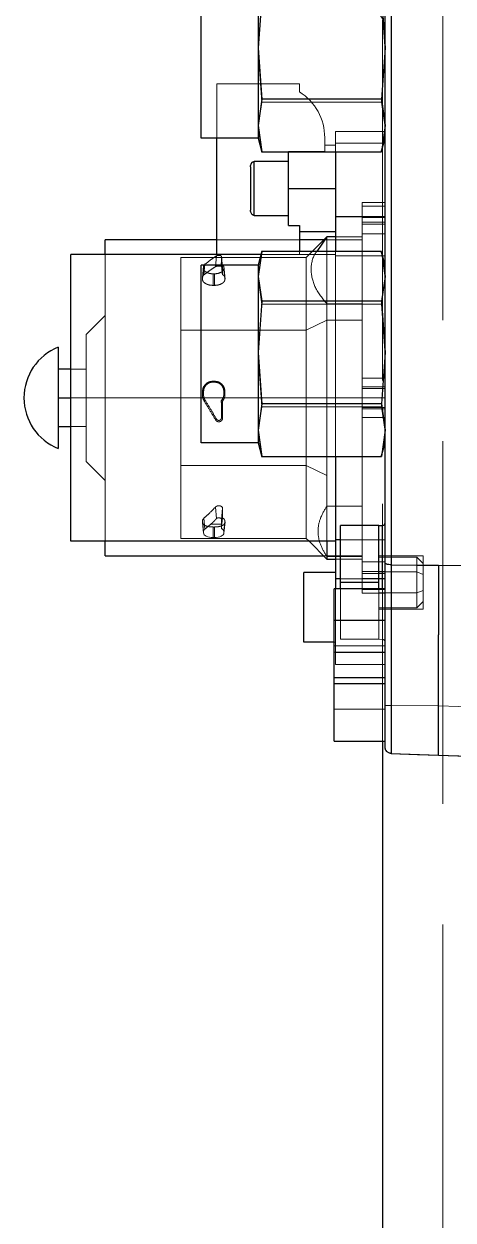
# Model space of a CAD drawing. Header units: millimetres. Extents: x 126 to 938, y 244 to 707.
# Drawn here: x 702.841 to 704.532, y 555.975 to 560.688 of the extents above; entities that cross this region are included whole.
import ezdxf

# ---------------------------------------------------------------- set-up
doc = ezdxf.new("R2010")
doc.units = ezdxf.units.MM
doc.linetypes.add('HIDDEN', pattern=[1.905, 1.27, -0.635])

msp = doc.modelspace()

# ---------------------------------------------------------------- linework, layer by layer
at = {"color": 7, "linetype": 'HIDDEN', "lineweight": 18}
for p, q in [((704.2537, 538.3273), (704.2537, 584.0473)), ((704.4918, 583.8091), (704.4918, 538.5654)), ((704.4918, 538.5654), (704.4918, 583.8091)), ((704.2537, 564.5123), (704.2537, 557.8623)), ((704.2637, 561.1873), (704.2637, 558.0025)), ((704.2878, 558.0018), (704.2878, 561.1873)), ((703.5387, 560.9373), (703.5387, 560.2373)), ((704.2637, 560.8931), (704.2637, 560.5929)), ((703.7637, 560.5816), (703.7637, 560.8875)), ((704.2637, 560.5816), (704.2637, 560.8875)), ((704.2637, 560.8392), (704.2637, 560.6636)), ((704.2637, 560.6636), (704.2637, 560.8392)), ((703.7637, 560.5816), (703.7782, 560.7836)), ((704.2637, 560.5816), (704.2492, 560.7836)), ((703.7637, 560.2814), (703.7637, 560.5816)), ((703.7782, 560.3796), (703.7637, 560.5816)), ((704.2492, 560.3796), (704.2637, 560.5816)), ((704.2637, 560.5929), (704.2637, 560.287)), ((704.2637, 560.2814), (704.2637, 560.5816)), ((703.6012, 560.2373), (703.6012, 560.4518)), ((703.9262, 560.4518), (703.6012, 560.4518)), ((703.6012, 560.4518), (703.6012, 559.7794)), ((703.9262, 560.4518), (703.6012, 560.4518)), ((703.9262, 560.4518), (703.9262, 560.4196)), ((703.9262, 560.4196), (703.9262, 560.4518)), ((703.7637, 560.2814), (703.7782, 560.3796)), ((704.2492, 560.3796), (703.7782, 560.3796)), ((704.2637, 560.2814), (704.2492, 560.3796)), ((703.7782, 560.1832), (703.7637, 560.2814)), ((703.7637, 560.2373), (703.7637, 560.2814)), ((704.2492, 560.1832), (704.2637, 560.2814)), ((704.2637, 560.287), (704.2637, 560.2373)), ((704.0262, 560.2394), (704.0262, 560.1851)), ((704.0262, 560.2394), (704.0262, 560.1851)), ((704.2637, 560.2643), (704.0687, 560.2643)), ((704.0687, 560.2643), (704.0687, 560.2176)), ((704.2637, 560.2643), (704.0687, 560.2643)), ((704.0687, 560.2176), (704.0687, 560.2643)), ((704.2637, 560.2643), (704.2637, 560.2176)), ((704.2637, 560.2176), (704.2637, 560.2643)), ((704.0262, 560.1851), (703.8837, 560.1851)), ((703.8837, 560.1851), (704.0262, 560.1851)), ((703.8837, 560.1851), (703.8837, 560.0393)), ((703.8837, 560.1832), (703.8837, 560.1851)), ((703.8837, 560.1851), (703.8837, 560.1454)), ((703.8837, 560.1454), (703.8837, 560.1851)), ((704.0262, 560.2094), (704.0262, 560.1851)), ((704.0687, 560.2094), (704.0262, 560.2094)), ((704.2637, 560.2176), (704.0687, 560.2176)), ((704.0687, 560.2176), (704.0687, 560.1832)), ((704.2637, 560.2176), (704.0687, 560.2176)), ((704.0687, 559.9273), (704.0687, 560.2176)), ((704.0687, 560.2068), (704.0687, 560.0393)), ((704.2637, 560.2176), (704.2637, 559.9273)), ((704.2637, 559.9273), (704.2637, 560.2176)), ((703.7487, 560.1454), (703.7487, 559.9333)), ((703.7487, 560.1454), (703.8837, 560.1454)), ((703.8837, 559.9333), (703.8837, 560.1454)), ((703.8837, 560.1454), (703.8837, 559.9333)), ((703.7337, 559.9536), (703.7337, 560.1251)), ((703.7337, 559.9536), (703.7337, 560.1251)), ((703.7337, 560.1251), (703.7337, 559.9536)), ((703.8837, 560.0393), (704.0687, 560.0393)), ((703.8837, 560.0393), (703.8837, 559.8936)), ((704.0687, 559.8719), (704.0687, 560.0393)), ((704.2637, 559.9841), (704.1737, 559.9841)), ((704.1737, 559.9254), (704.1737, 559.9841)), ((704.1737, 559.9841), (704.1737, 559.9693)), ((704.2637, 559.9693), (704.1737, 559.9693)), ((704.1737, 559.9693), (704.1737, 559.9063)), ((704.2637, 559.9254), (704.2637, 559.9841)), ((704.2637, 559.9693), (704.2637, 559.9841)), ((704.2637, 559.9693), (704.2637, 559.9063)), ((703.8837, 559.9333), (703.7487, 559.9333)), ((703.8837, 559.9333), (703.8837, 559.8936)), ((703.8837, 559.8936), (703.8837, 559.9333)), ((704.2637, 559.9273), (704.0687, 559.9273)), ((704.0687, 559.7741), (704.0687, 559.9273)), ((704.2637, 559.9254), (704.1737, 559.9254)), ((704.1737, 559.2922), (704.1737, 559.9254)), ((704.2637, 559.9063), (704.1737, 559.9063)), ((704.1737, 559.9063), (704.1737, 559.2582)), ((704.2637, 559.9273), (704.2637, 559.7741)), ((704.2637, 559.7741), (704.2637, 559.9273)), ((704.2637, 559.9254), (704.2637, 559.2922)), ((704.2637, 559.2582), (704.2637, 559.9063)), ((703.9262, 559.8936), (703.8837, 559.8936)), ((703.9262, 559.8693), (703.9262, 559.8936)), ((703.9262, 559.7794), (703.9262, 559.8936)), ((704.2637, 559.8981), (704.1737, 559.8981)), ((704.1737, 559.8605), (704.1737, 559.8981)), ((704.2637, 559.8981), (704.1737, 559.8981)), ((704.1737, 559.8981), (704.1737, 559.8605)), ((704.2637, 559.8605), (704.1737, 559.8605)), ((704.1737, 559.2519), (704.1737, 559.8605)), ((704.2637, 559.8605), (704.1737, 559.8605)), ((704.1737, 559.8605), (704.1737, 559.2519)), ((704.2637, 559.8605), (704.2637, 559.8981)), ((704.2637, 559.8981), (704.2637, 559.8605)), ((704.2637, 559.2519), (704.2637, 559.8605)), ((704.2637, 559.8605), (704.2637, 559.2519)), ((703.1612, 559.8368), (703.1612, 559.2143)), ((703.9262, 559.8368), (703.6012, 559.8368)), ((704.1737, 559.8368), (704.0217, 559.8368)), ((704.0342, 559.5207), (704.0342, 559.8494)), ((704.1737, 559.8494), (704.0687, 559.8494)), ((704.1737, 559.8482), (704.0687, 559.8482)), ((704.1737, 559.5851), (704.1737, 559.8482)), ((704.1737, 559.5207), (704.1737, 559.8482)), ((704.1737, 559.8368), (704.1737, 559.2143)), ((704.0687, 559.7794), (703.0262, 559.7794)), ((703.0262, 559.7794), (703.0262, 558.6493)), ((703.1612, 559.2143), (703.1612, 559.7794)), ((703.4587, 558.9473), (703.4587, 559.7678)), ((703.9527, 559.7678), (703.4587, 559.7678)), ((703.5958, 559.7312), (703.5996, 559.7737)), ((703.9262, 559.7794), (703.6012, 559.7794)), ((703.6012, 559.7794), (703.9262, 559.7794)), ((703.624, 559.7262), (703.6192, 559.7729)), ((703.6237, 559.7283), (703.6193, 559.7716)), ((703.7637, 559.6875), (703.7782, 559.7913)), ((704.0687, 559.7794), (703.775, 559.7794)), ((703.9262, 559.7913), (703.9262, 559.7794)), ((703.9762, 559.7913), (703.9527, 559.7678)), ((703.9527, 558.9473), (703.9527, 559.7678)), ((704.0687, 559.7913), (704.0687, 559.7741)), ((704.0687, 559.7794), (704.0687, 558.6493)), ((704.0687, 558.6493), (704.0687, 559.7794)), ((704.2637, 559.7741), (704.0687, 559.7741)), ((704.0687, 559.7741), (704.0687, 558.9832)), ((704.2637, 559.7741), (704.0687, 559.7741)), ((704.0687, 558.6546), (704.0687, 559.7741)), ((704.2637, 559.6875), (704.2492, 559.7913)), ((704.2637, 559.7741), (704.2637, 558.6546)), ((704.2637, 558.6546), (704.2637, 559.7741)), ((703.5387, 559.7373), (703.5387, 559.0373)), ((703.5491, 559.7348), (703.5442, 559.6873)), ((703.5443, 559.688), (703.5487, 559.7308)), ((703.5443, 559.6815), (703.5487, 559.7243)), ((703.5504, 559.6989), (703.5541, 559.7406)), ((703.6337, 559.6817), (703.6283, 559.7335)), ((703.6331, 559.6867), (703.6287, 559.7295)), ((703.6331, 559.6815), (703.6287, 559.7243)), ((703.7637, 559.6875), (703.7637, 559.7373)), ((704.2637, 559.6875), (704.2637, 559.7372)), ((703.5862, 559.6575), (703.5862, 559.7031)), ((703.5912, 559.7031), (703.5862, 559.7031)), ((703.5912, 559.6575), (703.5912, 559.7031)), ((703.7637, 559.3816), (703.7637, 559.6875)), ((703.7782, 559.5837), (703.7637, 559.6875)), ((704.2492, 559.5837), (704.2637, 559.6875)), ((704.2637, 559.6931), (704.2637, 559.3929)), ((704.2637, 559.3816), (704.2637, 559.6875)), ((703.5862, 559.6575), (703.5912, 559.6575)), ((703.7637, 559.3816), (703.7782, 559.5837)), ((704.2492, 559.5837), (703.7782, 559.5837)), ((704.0342, 559.5851), (704.0342, 558.908)), ((704.1737, 559.5851), (704.0342, 559.5851)), ((704.1737, 559.5851), (704.1737, 558.5794)), ((704.2637, 559.3816), (704.2492, 559.5837)), ((703.1612, 559.5393), (703.0862, 559.4643)), ((703.1612, 559.537), (703.1612, 559.2143)), ((703.4587, 559.4814), (703.9527, 559.4814)), ((703.4587, 559.4814), (703.4587, 558.6608)), ((703.9527, 559.4814), (704.0342, 559.5207)), ((703.9527, 559.4814), (703.9527, 558.6608)), ((704.0342, 558.7877), (704.0342, 559.5207)), ((704.0342, 559.5207), (704.1737, 559.5207)), ((704.1737, 558.7877), (704.1737, 559.5207)), ((703.0862, 559.4643), (703.0862, 559.2143)), ((702.9762, 559.2143), (702.9762, 559.4144)), ((703.7637, 559.0814), (703.7637, 559.3816)), ((703.7782, 559.1796), (703.7637, 559.3816)), ((704.2492, 559.1796), (704.2637, 559.3816)), ((704.2637, 559.3929), (704.2637, 559.087)), ((704.2637, 559.0814), (704.2637, 559.3816)), ((702.9762, 559.3269), (702.9762, 559.2143)), ((703.0862, 559.3269), (703.0262, 559.3269)), ((703.0862, 559.3269), (703.0862, 559.2143)), ((704.2637, 559.2922), (704.1737, 559.2922)), ((704.1737, 559.1705), (704.1737, 559.2922)), ((704.2637, 559.1705), (704.2637, 559.2922)), ((703.5443, 559.238), (703.5487, 559.239)), ((703.5862, 559.28), (703.5862, 559.2766)), ((703.5862, 559.28), (703.5912, 559.28)), ((703.5912, 559.2766), (703.5862, 559.2766)), ((703.5912, 559.28), (703.5912, 559.2766)), ((703.6331, 559.238), (703.6287, 559.239)), ((704.2637, 559.2582), (704.1737, 559.2582)), ((704.1737, 559.2582), (704.1737, 559.2143)), ((704.2637, 559.2519), (704.1737, 559.2519)), ((704.1737, 559.1768), (704.1737, 559.2519)), ((704.2637, 559.2519), (704.1737, 559.2519)), ((704.1737, 559.2519), (704.1737, 559.1768)), ((704.2637, 559.2582), (704.2637, 559.2143)), ((704.2637, 559.1768), (704.2637, 559.2519)), ((704.2637, 559.2519), (704.2637, 559.1768)), ((702.9762, 559.0144), (702.9762, 559.2143)), ((702.9762, 559.2143), (703.0862, 559.2143)), ((702.9762, 559.1018), (702.9762, 559.2143)), ((703.0262, 559.2143), (703.0862, 559.2143)), ((703.0862, 559.2143), (703.1612, 559.2143)), ((703.0862, 559.2143), (703.1612, 559.2143)), ((703.0862, 558.9643), (703.0862, 559.2143)), ((703.0862, 559.1018), (703.0862, 559.2143)), ((703.1612, 559.2143), (704.1737, 559.2143)), ((703.1612, 559.2143), (704.1737, 559.2143)), ((703.1612, 559.2143), (703.1612, 558.5918)), ((703.1612, 558.6493), (703.1612, 559.2143)), ((703.1612, 558.8917), (703.1612, 559.2143)), ((703.5443, 559.2255), (703.5487, 559.2265)), ((703.5504, 559.2037), (703.5541, 559.207)), ((703.6331, 559.228), (703.6287, 559.229)), ((704.1737, 559.2143), (704.1737, 559.1365)), ((704.2637, 559.2143), (704.1737, 559.2143)), ((704.1737, 558.5918), (704.1737, 559.2143)), ((704.2637, 559.2143), (704.2637, 559.1365)), ((703.7637, 559.0814), (703.7782, 559.1796)), ((704.2492, 559.1796), (703.7782, 559.1796)), ((704.2637, 559.1768), (704.1737, 559.1768)), ((704.1737, 558.5682), (704.1737, 559.1768)), ((704.1737, 559.1768), (704.1737, 558.5682)), ((704.2637, 559.1768), (704.1737, 559.1768)), ((704.2637, 559.1705), (704.1737, 559.1705)), ((704.1737, 558.5224), (704.1737, 559.1705)), ((704.2637, 559.0814), (704.2492, 559.1796)), ((704.2637, 558.5682), (704.2637, 559.1768)), ((704.2637, 559.1768), (704.2637, 558.5682)), ((704.2637, 559.1705), (704.2637, 558.5224)), ((703.0262, 559.1018), (703.0862, 559.1018)), ((703.5958, 559.1275), (703.5996, 559.1308)), ((703.6237, 559.1353), (703.6193, 559.1364)), ((704.1737, 559.1365), (704.1737, 558.5033)), ((704.2637, 559.1365), (704.1737, 559.1365)), ((704.2637, 558.5033), (704.2637, 559.1365)), ((703.7782, 558.9832), (703.7637, 559.0814)), ((703.7637, 559.0373), (703.7637, 559.0814)), ((704.2492, 558.9832), (704.2637, 559.0814)), ((704.2637, 559.087), (704.2637, 559.0373)), ((703.0862, 558.9643), (703.1612, 558.8893)), ((703.4587, 558.9473), (703.9527, 558.9473)), ((703.9527, 558.9473), (704.0342, 558.908)), ((704.0342, 558.908), (704.0342, 558.6493)), ((703.5958, 558.7844), (703.5996, 558.7385)), ((703.6237, 558.7794), (703.6193, 558.7351)), ((704.1737, 558.7877), (704.0342, 558.7877)), ((704.1737, 558.7877), (704.1737, 558.5888)), ((703.544, 558.7264), (703.5485, 558.6814)), ((703.5443, 558.7295), (703.5485, 558.6883)), ((703.5443, 558.7236), (703.5485, 558.6822)), ((703.5504, 558.7404), (703.5539, 558.6977)), ((703.6289, 558.6814), (703.6334, 558.7264)), ((703.6331, 558.7283), (703.629, 558.6871)), ((703.6331, 558.7236), (703.629, 558.6822)), ((704.2637, 558.7219), (704.2637, 558.2526)), ((704.2637, 558.2526), (704.2637, 558.7219)), ((703.5485, 558.6883), (703.5485, 558.6822)), ((703.5777, 558.7166), (703.5539, 558.6977)), ((703.5777, 558.7166), (703.619, 558.7166)), ((703.5862, 558.7056), (703.5912, 558.7056)), ((703.5862, 558.7056), (703.5862, 558.664)), ((703.5912, 558.7056), (703.5912, 558.664)), ((703.619, 558.6994), (703.619, 558.7166)), ((703.629, 558.6822), (703.629, 558.6871)), ((704.0887, 558.7114), (704.0887, 558.4873)), ((704.2387, 558.7114), (704.2387, 558.4873)), ((704.2541, 558.7119), (704.2541, 558.2626)), ((704.0687, 558.6493), (703.0262, 558.6493)), ((703.4587, 558.6608), (703.9527, 558.6608)), ((703.5862, 558.664), (703.5912, 558.664)), ((703.9527, 558.6608), (703.9642, 558.6493)), ((704.0687, 558.5014), (704.0687, 558.6546)), ((704.2637, 558.6546), (704.0687, 558.6546)), ((704.2637, 558.6546), (704.0887, 558.6546)), ((704.2637, 558.6546), (704.2637, 558.5014)), ((704.2637, 558.5014), (704.2637, 558.6546)), ((704.0217, 558.5918), (704.1737, 558.5918)), ((704.1737, 558.5888), (704.0342, 558.5888)), ((704.0342, 558.5793), (704.0342, 558.5888)), ((704.0687, 558.5793), (704.1737, 558.5793)), ((704.4137, 558.5923), (704.2387, 558.5923)), ((704.2387, 558.5923), (704.2387, 558.3823)), ((704.2387, 558.3823), (704.2387, 558.5923)), ((704.3887, 558.5873), (704.2387, 558.5873)), ((704.2387, 558.4456), (704.2387, 558.5872)), ((704.3887, 558.4456), (704.3887, 558.5873)), ((704.4137, 558.5623), (704.3887, 558.5873)), ((704.4137, 558.3823), (704.4137, 558.5923)), ((704.4137, 558.5923), (704.4137, 558.3823)), ((704.2637, 558.5682), (704.1737, 558.5682)), ((704.1737, 558.5306), (704.1737, 558.5682)), ((704.1737, 558.5682), (704.1737, 558.5306)), ((704.2637, 558.5682), (704.1737, 558.5682)), ((704.2637, 558.5306), (704.2637, 558.5682)), ((704.2637, 558.5682), (704.2637, 558.5306)), ((704.4137, 558.456), (704.4137, 558.5622)), ((703.9437, 558.5268), (703.9437, 558.2519)), ((704.0687, 558.2519), (704.0687, 558.5268)), ((704.0687, 558.5268), (704.0687, 558.2519)), ((704.0687, 558.2111), (704.0687, 558.5014)), ((704.2637, 558.5014), (704.0687, 558.5014)), ((704.2637, 558.5014), (704.0887, 558.5014)), ((704.2387, 558.4873), (704.0887, 558.4873)), ((704.0887, 558.4873), (704.0887, 558.2631)), ((704.2637, 558.5306), (704.1737, 558.5306)), ((704.2637, 558.5306), (704.1737, 558.5306)), ((704.2637, 558.5224), (704.1737, 558.5224)), ((704.1737, 558.4594), (704.1737, 558.5224)), ((704.1737, 558.5033), (704.1737, 558.4446)), ((704.2637, 558.5033), (704.1737, 558.5033)), ((704.3887, 558.5289), (704.2387, 558.5289)), ((704.2387, 558.5289), (704.2387, 558.3873)), ((704.2387, 558.4873), (704.2387, 558.2631)), ((704.2637, 558.4594), (704.2637, 558.5224)), ((704.2637, 558.5033), (704.2637, 558.4446)), ((704.2637, 558.5014), (704.2637, 558.2111)), ((704.2637, 558.2111), (704.2637, 558.5014)), ((704.3887, 558.5289), (704.3887, 558.3873)), ((704.4137, 558.5185), (704.3887, 558.5289)), ((704.4137, 558.5185), (704.4137, 558.4123)), ((704.0637, 558.4623), (704.0637, 558.2373)), ((704.0687, 558.4623), (704.0687, 558.2111)), ((704.2637, 558.4594), (704.1737, 558.4594)), ((704.1737, 558.4446), (704.1737, 558.4594)), ((704.2637, 558.4446), (704.1737, 558.4446)), ((704.2387, 558.2631), (704.2387, 558.4623)), ((704.3887, 558.4456), (704.2387, 558.4456)), ((704.2541, 558.2626), (704.2541, 558.4623)), ((704.2637, 558.2373), (704.2637, 558.4611)), ((704.2637, 558.4594), (704.2637, 558.4446)), ((704.4137, 558.456), (704.3887, 558.4456)), ((704.3887, 558.3873), (704.4137, 558.4123)), ((704.2387, 558.3873), (704.3887, 558.3873)), ((704.4137, 558.3823), (704.2387, 558.3823)), ((704.2637, 558.3372), (704.2637, 558.1134)), ((704.0687, 558.2519), (704.0637, 558.2519)), ((704.0887, 558.2631), (704.2387, 558.2631)), ((704.2387, 558.2631), (704.2541, 558.2626)), ((704.2637, 558.2373), (704.0637, 558.2373)), ((704.0637, 558.2373), (704.0637, 558.1123)), ((704.2637, 558.2123), (704.0637, 558.2123)), ((704.2637, 558.2123), (704.0637, 558.2123)), ((704.0637, 557.9873), (704.0637, 558.2111)), ((704.0637, 557.9873), (704.0637, 558.2111)), ((704.2637, 558.2111), (704.0687, 558.2111)), ((704.0687, 558.2111), (704.0687, 558.1644)), ((704.2637, 558.2111), (704.0687, 558.2111)), ((704.0687, 558.1644), (704.0687, 558.2111)), ((704.2637, 558.2111), (704.2637, 558.1644)), ((704.2637, 558.1644), (704.2637, 558.2111)), ((704.2637, 557.9873), (704.2637, 558.2111)), ((704.2637, 557.9873), (704.2637, 558.2111)), ((704.0687, 558.1644), (704.2637, 558.1644)), ((704.2637, 558.1644), (704.0687, 558.1644)), ((704.2637, 558.0872), (704.0637, 558.0872)), ((704.0637, 558.0872), (704.0637, 557.8634)), ((704.2637, 558.0872), (704.2637, 557.8634)), ((704.2637, 558.0872), (704.2637, 557.8634)), ((704.2637, 557.9873), (704.0637, 557.9873)), ((704.0637, 557.9873), (704.0637, 557.8623)), ((704.2637, 557.9873), (704.0637, 557.9873)), ((704.2637, 558.0025), (704.2637, 557.8385)), ((704.2878, 557.8135), (704.2878, 558.0018)), ((704.2878, 558.0018), (704.4737, 558.0017)), ((707.1627, 557.9078), (704.4737, 558.0017)), ((704.4737, 558.0017), (704.4737, 557.807)), ((704.4737, 557.807), (704.4737, 558.0017)), ((704.0637, 557.8623), (704.2637, 557.8623)), ((704.2878, 557.8135), (704.4737, 557.807)), ((704.4737, 557.807), (707.151, 557.7135))]:
    msp.add_line(p, q, dxfattribs=at)
at = {"color": 7, "linetype": 'Continuous', "lineweight": 25}
for p, q in [((704.2637, 558.5641), (704.2637, 561.1873)), ((704.2878, 561.1873), (704.2878, 558.5567)), ((703.5387, 560.2373), (703.5387, 560.9373)), ((703.7637, 560.8931), (703.7637, 560.5929)), ((703.7782, 560.7949), (703.7637, 560.5929)), ((704.2492, 560.7949), (704.2637, 560.5929)), ((703.7637, 560.5929), (703.7782, 560.3909)), ((703.7637, 560.5929), (703.7637, 560.287)), ((704.2637, 560.5929), (704.2492, 560.3909)), ((703.7782, 560.3909), (703.7637, 560.287)), ((704.2492, 560.3909), (703.7782, 560.3909)), ((704.2492, 560.3909), (704.2637, 560.287)), ((703.7637, 560.287), (703.7782, 560.1832)), ((703.7637, 560.287), (703.7637, 560.2373)), ((704.2637, 560.287), (704.2492, 560.1832)), ((703.7637, 560.2373), (703.5387, 560.2373)), ((703.6012, 559.7794), (703.6012, 560.2373)), ((703.7637, 560.2373), (703.7784, 560.1823)), ((704.2489, 560.1819), (704.2637, 560.2373)), ((703.7782, 560.1832), (704.2492, 560.1832)), ((703.8837, 560.0393), (703.8837, 560.1832)), ((704.0687, 560.1832), (704.0687, 559.9273)), ((703.7487, 559.9333), (703.7487, 560.1454)), ((703.8837, 560.1454), (703.7487, 560.1454)), ((703.7337, 560.1251), (703.7337, 559.9536)), ((703.8837, 560.0393), (704.0687, 560.0393)), ((703.8837, 559.8936), (703.8837, 560.0393)), ((703.7487, 559.9333), (703.8837, 559.9333)), ((704.2637, 559.9273), (704.0687, 559.9273)), ((704.0687, 559.9273), (704.0687, 559.7913)), ((703.8837, 559.8936), (703.9262, 559.8936)), ((703.9262, 559.8936), (703.9262, 559.7913)), ((703.9262, 559.8693), (704.0687, 559.8693)), ((703.6012, 559.8368), (703.1612, 559.8368)), ((703.1612, 559.7794), (703.1612, 559.8368)), ((704.0217, 559.8368), (703.9262, 559.8368)), ((704.0342, 559.8494), (703.9762, 559.7913)), ((704.0342, 559.8482), (703.9946, 559.7913)), ((704.0687, 559.8494), (704.0342, 559.8494)), ((704.0342, 559.8494), (704.0342, 559.8482)), ((704.0687, 559.8482), (704.0342, 559.8482)), ((703.775, 559.7794), (703.0262, 559.7794)), ((703.0262, 558.6493), (703.0262, 559.7794)), ((703.7784, 559.7923), (703.7637, 559.7373)), ((703.7782, 559.7913), (703.7637, 559.6931)), ((704.2492, 559.7913), (703.7782, 559.7913)), ((704.2637, 559.7373), (704.2489, 559.7927)), ((704.2492, 559.7913), (704.2637, 559.6931)), ((703.5387, 559.0373), (703.5387, 559.7373)), ((703.7637, 559.7373), (703.5387, 559.7373)), ((703.7637, 559.7373), (703.7637, 559.6931)), ((703.7637, 559.6931), (703.7782, 559.595)), ((703.7637, 559.6931), (703.7637, 559.3929)), ((704.2637, 559.6931), (704.2492, 559.595)), ((703.7782, 559.595), (703.7637, 559.3929)), ((704.2492, 559.595), (703.7782, 559.595)), ((704.2492, 559.595), (704.2637, 559.3929)), ((702.9762, 559.4144), (702.9762, 559.2143)), ((703.7637, 559.3929), (703.7782, 559.1909)), ((703.7637, 559.3929), (703.7637, 559.087)), ((704.2637, 559.3929), (704.2492, 559.1909)), ((703.0262, 559.3269), (702.9762, 559.3269)), ((702.9762, 559.2143), (702.9762, 559.0144)), ((702.9762, 559.2143), (703.0262, 559.2143)), ((703.7782, 559.1909), (703.7637, 559.087)), ((704.2492, 559.1909), (703.7782, 559.1909)), ((704.2492, 559.1909), (704.2637, 559.087)), ((702.9762, 559.1018), (703.0262, 559.1018)), ((703.7637, 559.087), (703.7782, 558.9832)), ((703.7637, 559.087), (703.7637, 559.0373)), ((704.2637, 559.087), (704.2492, 558.9832)), ((703.7637, 559.0373), (703.5387, 559.0373)), ((703.7637, 559.0373), (703.7784, 558.9823)), ((704.2489, 558.9818), (704.2637, 559.0373)), ((703.7782, 558.9832), (704.2492, 558.9832)), ((704.0687, 558.9832), (704.0687, 558.6546)), ((704.2387, 558.7114), (704.0887, 558.7114)), ((704.0887, 558.4873), (704.0887, 558.7114)), ((704.2387, 558.7114), (704.2541, 558.7119)), ((704.2387, 558.4873), (704.2387, 558.7114)), ((704.2541, 558.4623), (704.2541, 558.7119)), ((704.0687, 558.6493), (703.0262, 558.6493)), ((703.1612, 558.5918), (703.1612, 558.6493)), ((703.9642, 558.6493), (704.0342, 558.5793)), ((704.0342, 558.6493), (704.0342, 558.5793)), ((704.0687, 558.6546), (704.0687, 558.5014)), ((704.0887, 558.6546), (704.0687, 558.6546)), ((703.1612, 558.5918), (704.0217, 558.5918)), ((704.0342, 558.5793), (704.0687, 558.5793)), ((704.2637, 557.8385), (704.2637, 558.5641)), ((704.2878, 558.5567), (704.2878, 557.8135)), ((704.4737, 558.5548), (704.4737, 558.2802)), ((703.9437, 558.2519), (703.9437, 558.5268)), ((704.0687, 558.5268), (703.9437, 558.5268)), ((704.0687, 558.5014), (704.0687, 558.4623)), ((704.0887, 558.5014), (704.0687, 558.5014)), ((704.0887, 558.4623), (704.0887, 558.4873)), ((704.2387, 558.4873), (704.0887, 558.4873)), ((704.2387, 558.4623), (704.2387, 558.4873)), ((704.2637, 558.4623), (704.0637, 558.4623)), ((704.0637, 558.3372), (704.0637, 558.4623)), ((704.2637, 558.3372), (704.0637, 558.3372)), ((704.0637, 558.1123), (704.0637, 558.3372)), ((704.0637, 558.2519), (703.9437, 558.2519)), ((704.4737, 558.1566), (704.4737, 558.2802)), ((704.4737, 557.807), (704.4737, 558.1566)), ((704.0637, 558.1123), (704.2637, 558.1123)), ((704.0637, 558.0872), (704.0637, 558.1123)), ((704.0637, 557.8623), (704.0637, 558.0872)), ((704.2637, 558.0872), (704.0637, 558.0872)), ((704.0637, 557.8623), (704.2637, 557.8623)), ((704.2537, 557.8623), (704.2537, 538.3273))]:
    msp.add_line(p, q, dxfattribs=at)
at = {"color": 7, "linetype": 'HIDDEN', "lineweight": 18, "flags": 128}
for points in [[(703.6231, 558.7419), (703.6208, 558.7181), (703.619, 558.6994)], [(703.5485, 558.6822), (703.5492, 558.6787), (703.5513, 558.6753), (703.5548, 558.6721), (703.5595, 558.6693), (703.5652, 558.6671), (703.5718, 558.6654), (703.5788, 558.6644), (703.5862, 558.664)], [(703.5912, 558.664), (703.5986, 558.6644), (703.6057, 558.6654), (703.6122, 558.6671), (703.6179, 558.6693), (703.6226, 558.6721), (703.6261, 558.6753), (703.6282, 558.6787), (703.629, 558.6822)]]:
    msp.add_lwpolyline(points, dxfattribs=at)
at = {"color": 7, "linetype": 'Continuous', "lineweight": 25, "flags": 128}
for points in [[(704.2878, 558.5567), (704.3919, 558.5556), (704.4737, 558.5548)], [(704.4737, 558.5548), (705.5567, 558.5437), (706.4076, 558.535)], [(704.2878, 557.8135), (704.3919, 557.8099), (704.4737, 557.807)], [(704.4737, 557.807), (705.922, 557.7564), (707.0599, 557.7167)]]:
    msp.add_lwpolyline(points, dxfattribs=at)
at = {"color": 7, "linetype": 'HIDDEN', "lineweight": 18}
for centre, radius, start, end in [((704.1637, 560.6636), 0.1, 0.0044, 87.9967), ((704.1637, 560.6636), 0.1, 0.0044, 87.9967), ((703.8137, 560.2393), 0.2125, 0.0024, 58.0336), ((703.8137, 560.2393), 0.2125, 0.0024, 58.0336), ((703.5609, 558.6873), 0.0125, 123.9805, 175.7899), ((703.6136, 558.6848), 0.0156, 8.268, 69.7195), ((704.2537, 558.2526), 0.01, 359.9823, 88.0191), ((704.2819, 558.2295), 0.2277, 265.4199, 271.4948), ((704.2887, 557.8385), 0.025, 179.9892, 268.0014)]:
    msp.add_arc(centre, radius, start, end, dxfattribs=at)
at = {"color": 7, "linetype": 'Continuous', "lineweight": 25}
for centre, radius, start, end in [((703.0569, 559.2144), 0.2156, 111.962, 248.038), ((704.2537, 558.7219), 0.01, 271.9809, 0.0177)]:
    msp.add_arc(centre, radius, start, end, dxfattribs=at)
for points, knots in [([(703.7337, 560.1251), (703.7339, 560.1275), (703.7342, 560.1321), (703.7365, 560.1376), (703.7393, 560.1413), (703.742, 560.1435), (703.7452, 560.1451), (703.7475, 560.1453), (703.7487, 560.1454)], [0, 0, 0, 0, 0.2578531, 0.4981869, 0.6243668, 0.7488181, 0.8751263, 1, 1, 1, 1]), ([(703.7487, 559.9333), (703.7476, 559.9334), (703.7454, 559.9335), (703.7422, 559.9349), (703.7395, 559.9372), (703.7366, 559.9409), (703.7341, 559.9465), (703.7338, 559.9512), (703.7337, 559.9536)], [0, 0, 0, 0, 0.119863, 0.237557, 0.362362, 0.501766, 0.738709, 1, 1, 1, 1]), ([(704.2878, 558.5567), (704.2848, 558.5568), (704.2803, 558.557), (704.2745, 558.5579), (704.2701, 558.5591), (704.2656, 558.5604), (704.2642, 558.5631), (704.2637, 558.5641)], [0, 0, 0, 0, 0.348764, 0.513377, 0.662667, 0.876295, 1, 1, 1, 1]), ([(704.2878, 557.8135), (704.2863, 557.8136), (704.2831, 557.8139), (704.2785, 557.8155), (704.2742, 557.8179), (704.2696, 557.8219), (704.2662, 557.827), (704.2641, 557.8329), (704.2638, 557.8366), (704.2637, 557.8385)], [0, 0, 0, 0, 0.1218028, 0.2474541, 0.3768897, 0.5101017, 0.7157986, 0.8482248, 1, 1, 1, 1])]:
    msp.add_open_spline(points, degree=3, knots=knots, dxfattribs=at)
at = {"color": 7, "linetype": 'HIDDEN', "lineweight": 18}
for points, knots in [([(703.7487, 560.1454), (703.7476, 560.1453), (703.7454, 560.1452), (703.7422, 560.1437), (703.7394, 560.1415), (703.7366, 560.1377), (703.7341, 560.1322), (703.7338, 560.1275), (703.7337, 560.1251)], [0, 0, 0, 0, 0.1198472, 0.2376386, 0.3623229, 0.5019088, 0.7386817, 1, 1, 1, 1]), ([(703.7337, 559.9536), (703.7339, 559.9512), (703.7342, 559.9466), (703.7365, 559.9411), (703.7393, 559.9374), (703.742, 559.9352), (703.7452, 559.9336), (703.7475, 559.9334), (703.7487, 559.9333)], [0, 0, 0, 0, 0.257845, 0.498172, 0.624348, 0.748795, 0.875099, 1, 1, 1, 1]), ([(703.5541, 559.7406), (703.5626, 559.7473), (703.5773, 559.7589), (703.5929, 559.7693), (703.5996, 559.7737)], [0, 0, 0, 0, 0.573995, 1, 1, 1, 1]), ([(703.5996, 559.7737), (703.6003, 559.7741), (703.6019, 559.7749), (703.6049, 559.7755), (703.6082, 559.7758), (703.6115, 559.7756), (703.6146, 559.7751), (703.617, 559.7743), (703.6189, 559.7732), (703.6192, 559.7721), (703.6193, 559.7716)], [0, 0, 0, 0, 0.112897, 0.254138, 0.412261, 0.572918, 0.720596, 0.843644, 0.934412, 1, 1, 1, 1]), ([(703.6193, 559.7716), (703.6192, 559.7664), (703.6189, 559.7567), (703.6188, 559.7469), (703.6187, 559.7424)], [0, 0, 0, 0, 0.531642, 1, 1, 1, 1]), ([(703.9946, 559.7913), (703.9928, 559.7889), (703.9774, 559.7676), (703.9673, 559.7159), (703.9861, 559.6441), (704.0175, 559.6056), (704.0342, 559.5851)], [0, 0, 0, 0, 0.040576, 0.347917, 0.653181, 1, 1, 1, 1]), ([(703.5487, 559.7308), (703.549, 559.7326), (703.5496, 559.7365), (703.5526, 559.7392), (703.5541, 559.7406)], [0, 0, 0, 0, 0.464444, 1, 1, 1, 1]), ([(703.5487, 559.7243), (703.5487, 559.7255), (703.5487, 559.7277), (703.5487, 559.7299), (703.5487, 559.7308)], [0, 0, 0, 0, 0.563917, 1, 1, 1, 1]), ([(703.5862, 559.7031), (703.5813, 559.7034), (703.5721, 559.704), (703.5602, 559.7086), (703.551, 559.7152), (703.5494, 559.7215), (703.5487, 559.7243)], [0, 0, 0, 0, 0.3114416, 0.591948, 0.8198666, 1, 1, 1, 1]), ([(703.5958, 559.7312), (703.5873, 559.7257), (703.5717, 559.7156), (703.557, 559.7042), (703.5504, 559.6989)], [0, 0, 0, 0, 0.544456, 1, 1, 1, 1]), ([(703.6287, 559.7243), (703.628, 559.7215), (703.6265, 559.7152), (703.6172, 559.7086), (703.6053, 559.704), (703.5961, 559.7034), (703.5912, 559.7031)], [0, 0, 0, 0, 0.179403, 0.407791, 0.687855, 1, 1, 1, 1]), ([(703.6237, 559.7283), (703.6236, 559.7289), (703.6231, 559.7305), (703.6205, 559.7319), (703.6171, 559.7331), (703.6127, 559.7337), (703.6079, 559.7339), (703.6033, 559.7336), (703.5991, 559.7328), (703.5968, 559.7317), (703.5958, 559.7312)], [0, 0, 0, 0, 0.063636, 0.154049, 0.276798, 0.425079, 0.586818, 0.745955, 0.887047, 1, 1, 1, 1]), ([(703.6187, 559.7424), (703.6216, 559.7407), (703.6267, 559.7377), (703.6281, 559.732), (703.6287, 559.7295)], [0, 0, 0, 0, 0.55718, 1, 1, 1, 1]), ([(703.6231, 559.7003), (703.6223, 559.7082), (703.6209, 559.7222), (703.6194, 559.7362), (703.6187, 559.7424)], [0, 0, 0, 0, 0.560135, 1, 1, 1, 1]), ([(703.6231, 559.7003), (703.6232, 559.7058), (703.6233, 559.7152), (703.6236, 559.7245), (703.6237, 559.7283)], [0, 0, 0, 0, 0.591173, 1, 1, 1, 1]), ([(703.6287, 559.7295), (703.6287, 559.7285), (703.6287, 559.7268), (703.6287, 559.725), (703.6287, 559.7243)], [0, 0, 0, 0, 0.55706, 1, 1, 1, 1]), ([(703.5504, 559.6989), (703.5486, 559.6973), (703.5454, 559.6944), (703.5447, 559.6901), (703.5443, 559.688)], [0, 0, 0, 0, 0.534107, 1, 1, 1, 1]), ([(703.5443, 559.688), (703.5443, 559.6868), (703.5443, 559.6846), (703.5443, 559.6824), (703.5443, 559.6815)], [0, 0, 0, 0, 0.555655, 1, 1, 1, 1]), ([(703.5443, 559.6815), (703.545, 559.6783), (703.5467, 559.6712), (703.5572, 559.6639), (703.5704, 559.6584), (703.5807, 559.6578), (703.5862, 559.6575)], [0, 0, 0, 0, 0.1792142, 0.4092603, 0.6884397, 1, 1, 1, 1]), ([(703.5912, 559.6575), (703.5967, 559.6578), (703.607, 559.6584), (703.6202, 559.6639), (703.6307, 559.6712), (703.6324, 559.6783), (703.6331, 559.6815)], [0, 0, 0, 0, 0.311443, 0.590628, 0.820788, 1, 1, 1, 1]), ([(703.6331, 559.6867), (703.6325, 559.6894), (703.6311, 559.6952), (703.626, 559.6985), (703.6231, 559.7003)], [0, 0, 0, 0, 0.448497, 1, 1, 1, 1]), ([(703.6331, 559.6815), (703.6331, 559.6824), (703.6331, 559.6842), (703.6331, 559.686), (703.6331, 559.6867)], [0, 0, 0, 0, 0.563699, 1, 1, 1, 1]), ([(703.5443, 559.238), (703.5449, 559.2435), (703.5462, 559.2545), (703.5558, 559.2684), (703.5697, 559.2781), (703.5807, 559.2794), (703.5862, 559.28)], [0, 0, 0, 0, 0.249864, 0.499593, 0.749638, 1, 1, 1, 1]), ([(703.5862, 559.2766), (703.5813, 559.276), (703.5714, 559.2749), (703.559, 559.2662), (703.5504, 559.2537), (703.5493, 559.2439), (703.5487, 559.239)], [0, 0, 0, 0, 0.250301, 0.500148, 0.74929, 1, 1, 1, 1]), ([(703.5487, 559.239), (703.5487, 559.2366), (703.5487, 559.2325), (703.5487, 559.2283), (703.5487, 559.2265)], [0, 0, 0, 0, 0.559848, 1, 1, 1, 1]), ([(703.5912, 559.28), (703.5968, 559.2794), (703.6078, 559.2783), (703.6215, 559.2683), (703.6314, 559.2546), (703.6325, 559.2435), (703.6331, 559.238)], [0, 0, 0, 0, 0.250873, 0.500412, 0.749979, 1, 1, 1, 1]), ([(703.6287, 559.239), (703.6282, 559.2439), (703.6271, 559.2537), (703.6184, 559.2662), (703.606, 559.2748), (703.5961, 559.276), (703.5912, 559.2766)], [0, 0, 0, 0, 0.249968, 0.499622, 0.748966, 1, 1, 1, 1]), ([(703.6287, 559.229), (703.6287, 559.2308), (703.6287, 559.2342), (703.6287, 559.2375), (703.6287, 559.239)], [0, 0, 0, 0, 0.559928, 1, 1, 1, 1]), ([(703.5443, 559.2255), (703.5443, 559.2278), (703.5443, 559.232), (703.5443, 559.2361), (703.5443, 559.238)], [0, 0, 0, 0, 0.560114, 1, 1, 1, 1]), ([(703.5504, 559.2037), (703.5486, 559.2071), (703.5451, 559.214), (703.5446, 559.2216), (703.5443, 559.2255)], [0, 0, 0, 0, 0.499439, 1, 1, 1, 1]), ([(703.5487, 559.2265), (703.5489, 559.223), (703.5494, 559.2162), (703.5526, 559.21), (703.5541, 559.207)], [0, 0, 0, 0, 0.4998103, 1, 1, 1, 1]), ([(703.5958, 559.1275), (703.5874, 559.1417), (703.5724, 559.1671), (703.5571, 559.1925), (703.5504, 559.2037)], [0, 0, 0, 0, 0.557682, 1, 1, 1, 1]), ([(703.5541, 559.207), (703.5627, 559.1927), (703.578, 559.1674), (703.593, 559.1419), (703.5996, 559.1308)], [0, 0, 0, 0, 0.562052, 1, 1, 1, 1]), ([(703.6187, 559.2035), (703.6216, 559.2072), (703.6273, 559.2148), (703.6282, 559.2243), (703.6287, 559.229)], [0, 0, 0, 0, 0.499837, 1, 1, 1, 1]), ([(703.6193, 559.1364), (703.6192, 559.1489), (703.6189, 559.1712), (703.6188, 559.1936), (703.6187, 559.2035)], [0, 0, 0, 0, 0.559079, 1, 1, 1, 1]), ([(703.6231, 559.2008), (703.6223, 559.2013), (703.6208, 559.2022), (703.6194, 559.2031), (703.6187, 559.2035)], [0, 0, 0, 0, 0.5584869, 1, 1, 1, 1]), ([(703.6331, 559.228), (703.6326, 559.223), (703.6317, 559.2131), (703.626, 559.2049), (703.6231, 559.2008)], [0, 0, 0, 0, 0.499755, 1, 1, 1, 1]), ([(703.6231, 559.2008), (703.6232, 559.1885), (703.6233, 559.1667), (703.6236, 559.1449), (703.6237, 559.1353)], [0, 0, 0, 0, 0.561281, 1, 1, 1, 1]), ([(703.6331, 559.238), (703.6331, 559.2361), (703.6331, 559.2328), (703.6331, 559.2294), (703.6331, 559.228)], [0, 0, 0, 0, 0.559929, 1, 1, 1, 1]), ([(703.6237, 559.1353), (703.6236, 559.1337), (703.6234, 559.1304), (703.621, 559.126), (703.6174, 559.1225), (703.6129, 559.1203), (703.6079, 559.1198), (703.603, 559.1209), (703.5987, 559.1235), (703.5967, 559.1261), (703.5958, 559.1275)], [0, 0, 0, 0, 0.124582, 0.248983, 0.373932, 0.499021, 0.624599, 0.750121, 0.875053, 1, 1, 1, 1]), ([(703.5996, 559.1308), (703.6003, 559.1299), (703.6016, 559.128), (703.6047, 559.1262), (703.6081, 559.1254), (703.6117, 559.1258), (703.6148, 559.1273), (703.6173, 559.1298), (703.619, 559.1329), (703.6192, 559.1352), (703.6193, 559.1364)], [0, 0, 0, 0, 0.124913, 0.249839, 0.375179, 0.500661, 0.625821, 0.75074, 0.875267, 1, 1, 1, 1]), ([(703.5958, 558.7844), (703.5875, 558.7757), (703.573, 558.7604), (703.5572, 558.7464), (703.5504, 558.7404)], [0, 0, 0, 0, 0.569278, 1, 1, 1, 1]), ([(703.6237, 558.7794), (703.6236, 558.7805), (703.6233, 558.7827), (703.6207, 558.7855), (703.6172, 558.7877), (703.6128, 558.789), (703.6079, 558.7893), (703.6032, 558.7887), (703.5989, 558.7871), (703.5968, 558.7853), (703.5958, 558.7844)], [0, 0, 0, 0, 0.092638, 0.198154, 0.321177, 0.458763, 0.604643, 0.74895, 0.882432, 1, 1, 1, 1]), ([(703.6231, 558.7419), (703.6232, 558.7487), (703.6233, 558.7612), (703.6236, 558.7737), (703.6237, 558.7794)], [0, 0, 0, 0, 0.538919, 1, 1, 1, 1]), ([(704.0342, 558.5888), (704.0247, 558.6047), (704.0064, 558.6353), (703.9967, 558.6882), (704.0063, 558.7411), (704.0247, 558.7718), (704.0342, 558.7877)], [0, 0, 0, 0, 0.2588, 0.499832, 0.739875, 1, 1, 1, 1]), ([(703.5504, 558.7404), (703.5486, 558.7388), (703.5455, 558.7358), (703.5447, 558.7315), (703.5443, 558.7295)], [0, 0, 0, 0, 0.547943, 1, 1, 1, 1]), ([(703.5443, 558.7295), (703.5443, 558.7284), (703.5443, 558.7265), (703.5443, 558.7245), (703.5443, 558.7236)], [0, 0, 0, 0, 0.565085, 1, 1, 1, 1]), ([(703.5443, 558.7236), (703.5451, 558.721), (703.547, 558.7149), (703.5576, 558.7097), (703.5706, 558.7062), (703.5808, 558.7058), (703.5862, 558.7056)], [0, 0, 0, 0, 0.161577, 0.381538, 0.669333, 1, 1, 1, 1]), ([(703.5777, 558.7166), (703.5819, 558.7206), (703.5893, 558.7278), (703.5964, 558.7352), (703.5996, 558.7385)], [0, 0, 0, 0, 0.555971, 1, 1, 1, 1]), ([(703.5912, 558.7056), (703.5966, 558.7058), (703.6068, 558.7062), (703.6198, 558.7097), (703.6303, 558.7149), (703.6323, 558.721), (703.6331, 558.7236)], [0, 0, 0, 0, 0.330057, 0.618269, 0.837599, 1, 1, 1, 1]), ([(703.5996, 558.7385), (703.6003, 558.7391), (703.6018, 558.7404), (703.6048, 558.7414), (703.6082, 558.7419), (703.6115, 558.7416), (703.6147, 558.7408), (703.6172, 558.7393), (703.619, 558.7374), (703.6192, 558.7358), (703.6193, 558.7351)], [0, 0, 0, 0, 0.11692, 0.250928, 0.395751, 0.542303, 0.680648, 0.80368, 0.908409, 1, 1, 1, 1]), ([(703.6193, 558.7351), (703.6192, 558.7316), (703.6191, 558.7254), (703.619, 558.7193), (703.619, 558.7166)], [0, 0, 0, 0, 0.568953, 1, 1, 1, 1]), ([(703.6331, 558.7283), (703.6324, 558.7309), (703.631, 558.7366), (703.626, 558.74), (703.6231, 558.7419)], [0, 0, 0, 0, 0.434233, 1, 1, 1, 1]), ([(703.6331, 558.7236), (703.6331, 558.7245), (703.6331, 558.7261), (703.6331, 558.7276), (703.6331, 558.7283)], [0, 0, 0, 0, 0.556402, 1, 1, 1, 1])]:
    msp.add_open_spline(points, degree=3, knots=knots, dxfattribs=at)

doc.saveas('drawing.dxf')
